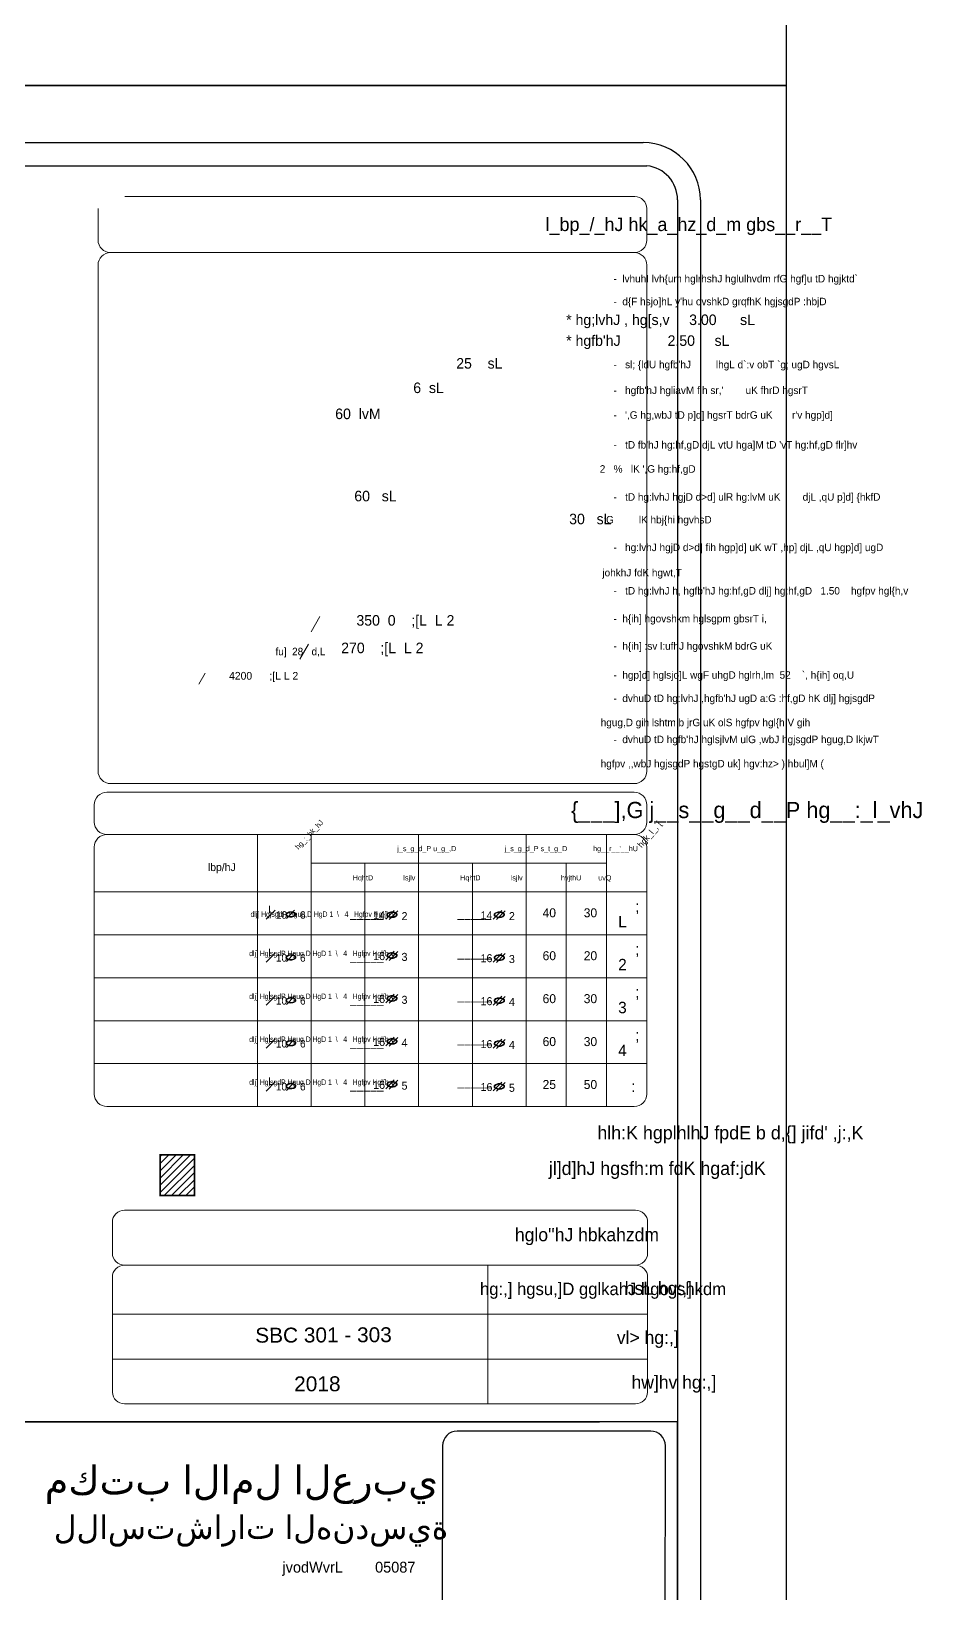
# Model space of a CAD drawing. Header units: inches. Extents: x -1583 to -1389, y -6910 to -6586.
# Drawn here: x -1418.63 to -1390.29, y -6796.35 to -6746.59 of the extents above; entities that cross this region are included whole.
import ezdxf
from ezdxf.enums import TextEntityAlignment as Align

# ---------------------------------------------------------------- set-up
doc = ezdxf.new("R2010")
doc.units = ezdxf.units.IN
doc.header["$MEASUREMENT"] = 0
for name, color, linetype in [('1MUROS', 10, 'Continuous'), ('Title Block', 7, 'Continuous'), ('U-r-p', 7, 'Continuous'), ('xyz', 93, 'Continuous')]:
    doc.layers.add(name, color=color, linetype=linetype)
for name, color, linetype, lineweight in [('G-BORDER-V', 14, 'Continuous', 5), ('st', 41, 'Continuous', 15), ('text', 91, 'Continuous', 18), ('wall', 7, 'Continuous', 30)]:
    doc.layers.add(name, color=color, linetype=linetype, lineweight=lineweight)
doc.styles.add('A1', font='xarb.shx')
doc.styles.add('AR', font='XARB.SHX')
doc.styles.add('Arch_Text_E', font='arial.ttf', dxfattribs={"height": 0.2})
doc.styles.add('AX', font='xarab.shx', dxfattribs={"height": 0.12})
doc.styles.add('SOSO', font='SOSA.shx', dxfattribs={"height": 0.25})
doc.styles.add('style2', font='xarb.shx')
doc.styles.add('usm', font='arabnabl.shx', dxfattribs={"height": 0.35})

# ---------------------------------------------------------------- blocks, each defined once
blk = doc.blocks.new('kalesh')
at = {"layer": 'Defpoints'}
blk.add_lwpolyline([(3940.958, 559.483), (3987.589, 559.483), (3987.589, 592.346), (3940.958, 592.346)], close=True, dxfattribs=at)
at = {"layer": 'wall', "color": 5}
for p, q in [((3984.959, 566.242), (3981.207, 566.242)), ((3980.922, 565.957), (3980.918, 561.556)), ((3985.239, 561.555), (3985.243, 565.957))]:
    blk.add_line(p, q, dxfattribs=at)
for centre, start, end in [((3981.207, 565.957), 90, 180), ((3984.959, 565.957), 360, 90)]:
    blk.add_arc(centre, 0.284, start, end, dxfattribs=at)
at = {"layer": 'xyz', "ltscale": 0.2}
for p, q in [((3943.179, 591.236), (3984.813, 591.236)), ((3943.253, 590.788), (3984.887, 590.788)), ((3985.48, 590.126), (3985.48, 561.703)), ((3985.924, 590.126), (3985.924, 561.703))]:
    blk.add_line(p, q, dxfattribs=at)
for points in [[(3985.48, 561.703), (3985.48, 566.419), (3942.513, 566.419)], [(3942.513, 561.691), (3942.513, 566.419), (3983.966, 566.419)]]:
    blk.add_lwpolyline(points, dxfattribs=at)
for radius, end in [(1.11, 90), (0.666, 83.669)]:
    blk.add_arc((3984.813, 590.126), radius, 0, end, dxfattribs=at)
at = {"layer": 'wall', "color": 5, "style": 'Arch_Text_E'}
blk.add_text('مكتب الامل العربي', height=0.55865, dxfattribs=at).set_placement((3973.212, 565.012))
at = {"layer": 'wall', "style": 'A1'}
blk.add_text('jvodWvrL        05087', height=0.21014, dxfattribs=at).set_placement((3977.82, 563.496, 0.36))
at = {"layer": 'wall', "color": 1, "insert": (3973.387, 564.61), "char_height": 0.45947, "attachment_point": 1, "style": 'Arch_Text_E'}
blk.add_mtext_dynamic_manual_height_columns('{\\fArial|b0|i0|c178|p34;للاستشارات الهندسية }', width=8.32684, gutter_width=2.28, heights=[0], dxfattribs=at)
blk = doc.blocks.new('U-r-p')
at = {"layer": 'U-r-p', "color": 4, "style": 'AX', "flags": 4}
for tag, p, height in [('R', (0.136, 0.205), 0.23), ('1', (-0.318, -0.04), 0.192)]:
    blk.add_attdef(tag, p, '', height=height, dxfattribs=at)
blk = doc.blocks.new('ST-NMBER')
at = {"layer": 'st', "color": 3}
for p, q in [((0.051, 0.225), (-0.121, 0.048)), ((0.119, 0.219), (-0.052, 0.042))]:
    blk.add_line(p, q, dxfattribs=at)
for points in [[(0.002, 0.196, 0.056606), (-0.039, 0.191, 0.070345), (-0.071, 0.178, 0.106153), (-0.095, 0.157, 0.161551), (-0.101, 0.137, 0.161551), (-0.094, 0.117, 0.106153), (-0.07, 0.096, 0.070345), (-0.038, 0.084, 0.056606), (0.004, 0.08, 0.056606), (0.046, 0.086, 0.070345), (0.077, 0.098, 0.106153), (0.101, 0.119, 0.161551), (0.107, 0.14, 0.161551), (0.1, 0.16, 0.106153), (0.076, 0.18, 0.070345), (0.044, 0.192, 0.056606)], [(0.003, 0.184, 0.056606), (-0.036, 0.179, 0.070345), (-0.065, 0.167, 0.106153), (-0.085, 0.149, 0.161551), (-0.089, 0.137, 0.161551), (-0.084, 0.124, 0.106153), (-0.064, 0.107, 0.070345), (-0.035, 0.096, 0.056606), (0.004, 0.093, 0.056606), (0.043, 0.098, 0.070345), (0.071, 0.109, 0.106153), (0.091, 0.127, 0.161551), (0.095, 0.139, 0.161551), (0.091, 0.152, 0.106153), (0.07, 0.169, 0.070345), (0.042, 0.18, 0.056606)]]:
    blk.add_lwpolyline(points, format="xyb", close=True, dxfattribs=at)
at = {"layer": 'st', "color": 6, "style": 'AX', "flags": 4}
for tag, p in [('16', (-0.316, 0.047)), ('5', (0.195, 0.031))]:
    blk.add_attdef(tag, p, '', height=0.16, dxfattribs=at)
blk = doc.blocks.new('SOOFT-ST')
at = {"layer": 'st', "color": 3}
for p, q in [((-0.207, 0.253), (-0.393, 0.062)), ((0.206, 0.253), (0.034, 0.076))]:
    blk.add_line(p, q, dxfattribs=at)
for points in [[(0.127, 0.223, 0.056606), (0.085, 0.218, 0.070345), (0.054, 0.205, 0.106153), (0.03, 0.184, 0.161551), (0.024, 0.164, 0.161551), (0.031, 0.144, 0.106153), (0.055, 0.123, 0.070345), (0.087, 0.111, 0.056606), (0.129, 0.107, 0.056606), (0.171, 0.113, 0.070345), (0.202, 0.125, 0.106153), (0.226, 0.146, 0.161551), (0.232, 0.167, 0.161551), (0.225, 0.187, 0.106153), (0.201, 0.207, 0.070345), (0.169, 0.219, 0.056606)], [(0.127, 0.211, 0.056606), (0.088, 0.206, 0.070345), (0.06, 0.194, 0.106153), (0.04, 0.177, 0.161551), (0.036, 0.164, 0.161551), (0.041, 0.151, 0.106153), (0.061, 0.134, 0.070345), (0.089, 0.123, 0.056606), (0.129, 0.12, 0.056606), (0.168, 0.125, 0.070345), (0.196, 0.136, 0.106153), (0.216, 0.154, 0.161551), (0.22, 0.166, 0.161551), (0.215, 0.179, 0.106153), (0.195, 0.196, 0.070345), (0.166, 0.207, 0.056606)]]:
    blk.add_lwpolyline(points, format="xyb", close=True, dxfattribs=at)
at = {"layer": 'st', "color": 3, "style": 'AX'}
blk.add_text('L', height=0.16, dxfattribs=at).set_placement((-0.351, 0.192))
at = {"layer": 'st', "color": 6, "style": 'AX', "flags": 4}
for tag, p in [('8', (-0.191, 0.074)), ('5', (0.32, 0.074))]:
    blk.add_attdef(tag, p, '', height=0.16, dxfattribs=at)

msp = doc.modelspace()

# ---------------------------------------------------------------- hatches: boundary and pattern name
at = {"layer": 'Title Block'}
h = msp.add_hatch(dxfattribs=at)
h.set_pattern_fill('ANSI31', color=256, scale=1.295757)
h.set_pattern_definition([(45, (-1452.56922, -7038.75495), (-0.11452983, 0.11452983), [])])
h.paths.add_polyline_path([(-1413.44, -6783.667), (-1413.44, -6782.372), (-1414.532, -6782.372), (-1414.532, -6783.667)])

# ---------------------------------------------------------------- linework, layer by layer
at = {"color": 1, "lineweight": 20}
for p, q in [((-1409.446, -6765.229), (-1409.717, -6765.71)), ((-1409.806, -6766.106), (-1410.077, -6766.587)), ((-1413.098, -6767.027, 0.576), (-1413.298, -6767.38, 0.576)), ((-1413.098, -6767.027, 0.576), (-1413.298, -6767.38, 0.576))]:
    msp.add_line(p, q, dxfattribs=at)
at = {"layer": 'G-BORDER-V', "color": 8}
for p, q in [((-1415.654, -6751.85), (-1399.423, -6751.85)), ((-1415.654, -6751.85), (-1399.423, -6751.85)), ((-1416.503, -6753.257), (-1416.503, -6752.236)), ((-1416.503, -6753.257), (-1416.503, -6752.236)), ((-1416.503, -6753.257), (-1416.503, -6752.237)), ((-1416.503, -6753.257), (-1416.503, -6752.237)), ((-1399.037, -6753.257), (-1399.037, -6752.236)), ((-1399.037, -6753.257), (-1399.037, -6752.237)), ((-1416.107, -6753.636), (-1399.433, -6753.636)), ((-1416.503, -6770.169), (-1416.503, -6754.015)), ((-1416.503, -6770.169), (-1416.503, -6754.015)), ((-1416.503, -6770.169), (-1416.503, -6754.015)), ((-1399.037, -6770.169), (-1399.037, -6754.015)), ((-1399.037, -6770.169), (-1399.037, -6754.015)), ((-1416.107, -6770.548), (-1399.433, -6770.548)), ((-1416.225, -6770.824), (-1399.436, -6770.824)), ((-1416.624, -6771.224), (-1416.624, -6771.771)), ((-1416.624, -6771.224), (-1416.624, -6771.771)), ((-1399.037, -6771.206), (-1399.037, -6771.789)), ((-1399.037, -6771.206), (-1399.037, -6771.789)), ((-1416.225, -6772.171), (-1399.436, -6772.171)), ((-1411.427, -6772.171), (-1411.427, -6780.835)), ((-1409.718, -6772.171), (-1409.718, -6780.835)), ((-1406.3, -6772.171), (-1406.3, -6780.835)), ((-1402.882, -6772.171), (-1402.882, -6780.835)), ((-1400.319, -6772.171), (-1400.319, -6780.835)), ((-1399.037, -6772.553), (-1399.037, -6777.718)), ((-1399.037, -6772.553), (-1399.036, -6780.435)), ((-1416.624, -6772.571), (-1416.624, -6780.435)), ((-1409.718, -6773.085), (-1408.009, -6773.085)), ((-1408.009, -6773.085), (-1400.319, -6773.085)), ((-1408.009, -6773.085), (-1408.009, -6780.835)), ((-1404.591, -6773.085), (-1404.591, -6780.835)), ((-1401.6, -6773.085), (-1401.6, -6780.835)), ((-1416.624, -6773.999), (-1411.427, -6773.999)), ((-1411.427, -6773.999), (-1399.037, -6773.999)), ((-1416.624, -6775.366), (-1399.037, -6775.366)), ((-1416.624, -6776.733), (-1399.037, -6776.733)), ((-1416.624, -6778.1), (-1399.037, -6778.1)), ((-1416.225, -6778.1), (-1399.435, -6778.1)), ((-1416.624, -6779.467), (-1399.037, -6779.467)), ((-1416.225, -6779.467), (-1399.435, -6779.467)), ((-1416.225, -6779.467), (-1399.435, -6779.467)), ((-1416.225, -6780.835), (-1399.435, -6780.835)), ((-1415.663, -6784.133), (-1399.398, -6784.133)), ((-1416.049, -6785.515), (-1416.049, -6784.52)), ((-1399.012, -6785.515), (-1399.012, -6784.52)), ((-1415.663, -6785.885), (-1399.398, -6785.885)), ((-1404.101, -6790.301), (-1404.101, -6785.885)), ((-1416.049, -6789.931), (-1416.049, -6786.255)), ((-1399.012, -6789.931), (-1399.012, -6786.255)), ((-1416.049, -6787.451), (-1399.012, -6787.451)), ((-1416.049, -6788.876), (-1399.012, -6788.876)), ((-1415.663, -6790.301), (-1399.398, -6790.301))]:
    msp.add_line(p, q, dxfattribs=at)
for centre, radius, start, end in [((-1399.423, -6752.236), 0.386, 359.9447, 90.0548), ((-1399.423, -6752.236), 0.386, 359.9447, 90.0548), ((-1416.107, -6753.239), 0.397, 179.9447, 270.0548), ((-1416.107, -6754.032), 0.397, 89.9452, 180.0553), ((-1399.433, -6753.239), 0.397, 269.9452, 0.0553), ((-1399.433, -6754.032), 0.397, 359.9447, 90.0548), ((-1416.107, -6770.151), 0.397, 179.9447, 270.0548), ((-1399.433, -6770.151), 0.397, 269.9452, 0.0553), ((-1416.225, -6771.224), 0.399, 89.9452, 180.0553), ((-1399.436, -6771.224), 0.399, 359.9447, 90.0548), ((-1416.225, -6771.772), 0.399, 179.9447, 270.0548), ((-1399.436, -6771.772), 0.399, 269.9452, 0.0553), ((-1416.225, -6772.57), 0.399, 89.9452, 180.0553), ((-1399.436, -6772.57), 0.399, 359.9447, 90.0548), ((-1416.225, -6780.435), 0.399, 179.9447, 270.0548), ((-1399.436, -6780.435), 0.399, 269.9452, 0.0553), ((-1415.663, -6784.52), 0.387, 89.9452, 180.0553), ((-1399.399, -6784.52), 0.387, 359.9447, 90.0548), ((-1415.663, -6785.499), 0.387, 179.9447, 270.0548), ((-1399.398, -6785.499), 0.387, 269.9452, 0.0553), ((-1415.663, -6786.272), 0.387, 89.9452, 180.0553), ((-1399.398, -6786.272), 0.387, 359.9447, 90.0548), ((-1415.663, -6789.914), 0.387, 182.5073, 270.0548), ((-1399.398, -6789.914), 0.387, 269.9452, 357.4927)]:
    msp.add_arc(centre, radius, start, end, dxfattribs=at)
at = {"layer": 'Title Block', "const_width": 0.0529}
msp.add_lwpolyline([(-1413.44, -6783.667), (-1414.532, -6783.667), (-1414.532, -6782.372), (-1413.44, -6782.372)], close=True, dxfattribs=at)

# ---------------------------------------------------------------- block references
for p, xscale, yscale, zscale in [((-7941.588, -7666.893), 1.641842369206234, 1.641842369206234, 1.641842369206234), ((-7941.588, -7720.849), 1.641842369206237, 1.641842369206237, 1.641842369206237)]:
    msp.add_blockref('kalesh', p, dxfattribs=dict(xscale=xscale, yscale=yscale, zscale=zscale))
at = {"color": 0}
ref = msp.add_blockref('SOOFT-ST', (-1410.559, -6774.963), dxfattribs=dict(at, xscale=1.50397161385265, yscale=1.50397161385265, zscale=1.50397161385265))
ref.add_attrib('8', '10', (-1410.846, -6774.852), dxfattribs={"layer": 'st', "color": 7, "height": 0.2406, "style": 'AX', "flags": 4})
ref.add_attrib('5', '6', (-1410.078, -6774.852), dxfattribs={"layer": 'st', "color": 7, "height": 0.241, "style": 'AX', "flags": 4})
ref = msp.add_blockref('U-r-p', (-1399.586, -6774.986), dxfattribs=dict(at, xscale=2.272189937540915, yscale=2.272189937540915, zscale=2.272189937540915))
ref.add_attrib('U', ';', (-1399.408, -6774.637), dxfattribs={"layer": 'st', "color": 0, "height": 0.364, "style": 'AX', "flags": 4})
ref.add_attrib('1', 'L', (-1399.949, -6775.128), dxfattribs={"layer": 'st', "color": 0, "height": 0.364, "style": 'AX', "flags": 4})
ref = msp.add_blockref('ST-NMBER', (-1407.156, -6774.946), dxfattribs=dict(at, xscale=1.593079668354491, yscale=1.593079668354491, zscale=1.593079668354491))
ref.add_attrib('16', '14', (-1407.749, -6774.87), dxfattribs={"layer": 'st', "color": 7, "height": 0.2549, "style": 'AX', "flags": 4})
ref.add_attrib('5', '2', (-1406.845, -6774.896), dxfattribs={"layer": 'st', "color": 7, "height": 0.255, "style": 'AX', "flags": 4})
ref = msp.add_blockref('ST-NMBER', (-1403.738, -6774.946), dxfattribs=dict(at, xscale=1.593079668354491, yscale=1.593079668354491, zscale=1.593079668354491))
ref.add_attrib('16', '14', (-1404.331, -6774.87), dxfattribs={"layer": 'st', "color": 7, "height": 0.2549, "style": 'AX', "flags": 4})
ref.add_attrib('5', '2', (-1403.427, -6774.896), dxfattribs={"layer": 'st', "color": 7, "height": 0.255, "style": 'AX', "flags": 4})
ref = msp.add_blockref('SOOFT-ST', (-1410.559, -6776.331), dxfattribs=dict(at, xscale=1.50397161385265, yscale=1.50397161385265, zscale=1.50397161385265))
ref.add_attrib('8', '10', (-1410.846, -6776.219), dxfattribs={"layer": 'st', "color": 7, "height": 0.2406, "style": 'AX', "flags": 4})
ref.add_attrib('5', '6', (-1410.078, -6776.219), dxfattribs={"layer": 'st', "color": 7, "height": 0.241, "style": 'AX', "flags": 4})
ref = msp.add_blockref('ST-NMBER', (-1407.156, -6776.244), dxfattribs=dict(at, xscale=1.593079668354491, yscale=1.593079668354491, zscale=1.593079668354491))
ref.add_attrib('16', '16', (-1407.749, -6776.169), dxfattribs={"layer": 'st', "color": 7, "height": 0.2549, "style": 'AX', "flags": 4})
ref.add_attrib('5', '3', (-1406.845, -6776.195), dxfattribs={"layer": 'st', "color": 7, "height": 0.255, "style": 'AX', "flags": 4})
ref = msp.add_blockref('ST-NMBER', (-1403.738, -6776.313), dxfattribs=dict(at, xscale=1.593079668354491, yscale=1.593079668354491, zscale=1.593079668354491))
ref.add_attrib('16', '16', (-1404.331, -6776.237), dxfattribs={"layer": 'st', "color": 7, "height": 0.2549, "style": 'AX', "flags": 4})
ref.add_attrib('5', '3', (-1403.427, -6776.263), dxfattribs={"layer": 'st', "color": 7, "height": 0.255, "style": 'AX', "flags": 4})
ref = msp.add_blockref('U-r-p', (-1399.586, -6776.353), dxfattribs=dict(at, xscale=2.272189937540915, yscale=2.272189937540915, zscale=2.272189937540915))
ref.add_attrib('U', ';', (-1399.408, -6776.004), dxfattribs={"layer": 'st', "color": 0, "height": 0.364, "style": 'AX', "flags": 4})
ref.add_attrib('1', '2', (-1399.949, -6776.495), dxfattribs={"layer": 'st', "color": 0, "height": 0.364, "style": 'AX', "flags": 4})
ref = msp.add_blockref('SOOFT-ST', (-1410.559, -6777.698), dxfattribs=dict(at, xscale=1.50397161385265, yscale=1.50397161385265, zscale=1.50397161385265))
ref.add_attrib('8', '10', (-1410.846, -6777.586), dxfattribs={"layer": 'st', "color": 7, "height": 0.2406, "style": 'AX', "flags": 4})
ref.add_attrib('5', '6', (-1410.078, -6777.586), dxfattribs={"layer": 'st', "color": 7, "height": 0.241, "style": 'AX', "flags": 4})
ref = msp.add_blockref('ST-NMBER', (-1407.156, -6777.612), dxfattribs=dict(at, xscale=1.593079668354491, yscale=1.593079668354491, zscale=1.593079668354491))
ref.add_attrib('16', '16', (-1407.749, -6777.536), dxfattribs={"layer": 'st', "color": 7, "height": 0.2549, "style": 'AX', "flags": 4})
ref.add_attrib('5', '3', (-1406.845, -6777.562), dxfattribs={"layer": 'st', "color": 7, "height": 0.255, "style": 'AX', "flags": 4})
ref = msp.add_blockref('ST-NMBER', (-1403.738, -6777.68), dxfattribs=dict(at, xscale=1.593079668354491, yscale=1.593079668354491, zscale=1.593079668354491))
ref.add_attrib('16', '16', (-1404.331, -6777.605), dxfattribs={"layer": 'st', "color": 7, "height": 0.2549, "style": 'AX', "flags": 4})
ref.add_attrib('5', '4', (-1403.427, -6777.63), dxfattribs={"layer": 'st', "color": 7, "height": 0.255, "style": 'AX', "flags": 4})
ref = msp.add_blockref('U-r-p', (-1399.586, -6777.72), dxfattribs=dict(at, xscale=2.272189937540915, yscale=2.272189937540915, zscale=2.272189937540915))
ref.add_attrib('U', ';', (-1399.408, -6777.371), dxfattribs={"layer": 'st', "color": 0, "height": 0.364, "style": 'AX', "flags": 4})
ref.add_attrib('1', '3', (-1399.949, -6777.862), dxfattribs={"layer": 'st', "color": 0, "height": 0.364, "style": 'AX', "flags": 4})
ref = msp.add_blockref('U-r-p', (-1399.586, -6779.088), dxfattribs=dict(at, xscale=2.272189937540915, yscale=2.272189937540915, zscale=2.272189937540915))
ref.add_attrib('U', ';', (-1399.408, -6778.739), dxfattribs={"layer": 'st', "color": 0, "height": 0.364, "style": 'AX', "flags": 4})
ref.add_attrib('1', '4', (-1399.949, -6779.229), dxfattribs={"layer": 'st', "color": 0, "height": 0.364, "style": 'AX', "flags": 4})
ref = msp.add_blockref('SOOFT-ST', (-1410.559, -6779.065), dxfattribs=dict(at, xscale=1.50397161385265, yscale=1.50397161385265, zscale=1.50397161385265))
ref.add_attrib('8', '10', (-1410.846, -6778.954), dxfattribs={"layer": 'st', "color": 7, "height": 0.2406, "style": 'AX', "flags": 4})
ref.add_attrib('5', '6', (-1410.078, -6778.953), dxfattribs={"layer": 'st', "color": 7, "height": 0.241, "style": 'AX', "flags": 4})
ref = msp.add_blockref('ST-NMBER', (-1407.156, -6778.979), dxfattribs=dict(at, xscale=1.593079668354491, yscale=1.593079668354491, zscale=1.593079668354491))
ref.add_attrib('16', '16', (-1407.749, -6778.904), dxfattribs={"layer": 'st', "color": 7, "height": 0.2549, "style": 'AX', "flags": 4})
ref.add_attrib('5', '4', (-1406.845, -6778.929), dxfattribs={"layer": 'st', "color": 7, "height": 0.255, "style": 'AX', "flags": 4})
ref = msp.add_blockref('ST-NMBER', (-1403.738, -6779.047), dxfattribs=dict(at, xscale=1.593079668354491, yscale=1.593079668354491, zscale=1.593079668354491))
ref.add_attrib('16', '16', (-1404.331, -6778.972), dxfattribs={"layer": 'st', "color": 7, "height": 0.2549, "style": 'AX', "flags": 4})
ref.add_attrib('5', '4', (-1403.427, -6778.998), dxfattribs={"layer": 'st', "color": 7, "height": 0.255, "style": 'AX', "flags": 4})
ref = msp.add_blockref('SOOFT-ST', (-1410.559, -6780.432), dxfattribs=dict(at, xscale=1.50397161385265, yscale=1.50397161385265, zscale=1.50397161385265))
ref.add_attrib('8', '10', (-1410.846, -6780.321), dxfattribs={"layer": 'st', "color": 7, "height": 0.2406, "style": 'AX', "flags": 4})
ref.add_attrib('5', '6', (-1410.078, -6780.32), dxfattribs={"layer": 'st', "color": 7, "height": 0.241, "style": 'AX', "flags": 4})
ref = msp.add_blockref('ST-NMBER', (-1407.156, -6780.346), dxfattribs=dict(at, xscale=1.593079668354491, yscale=1.593079668354491, zscale=1.593079668354491))
ref.add_attrib('16', '16', (-1407.749, -6780.271), dxfattribs={"layer": 'st', "color": 7, "height": 0.2549, "style": 'AX', "flags": 4})
ref.add_attrib('5', '5', (-1406.845, -6780.296), dxfattribs={"layer": 'st', "color": 7, "height": 0.255, "style": 'AX', "flags": 4})
ref = msp.add_blockref('ST-NMBER', (-1403.738, -6780.414), dxfattribs=dict(at, xscale=1.593079668354491, yscale=1.593079668354491, zscale=1.593079668354491))
ref.add_attrib('16', '16', (-1404.331, -6780.339), dxfattribs={"layer": 'st', "color": 7, "height": 0.2549, "style": 'AX', "flags": 4})
ref.add_attrib('5', '5', (-1403.427, -6780.365), dxfattribs={"layer": 'st', "color": 7, "height": 0.255, "style": 'AX', "flags": 4})
ref = msp.add_blockref('U-r-p', (-1399.711, -6780.718), dxfattribs=dict(at, xscale=2.272189937540915, yscale=2.272189937540915, zscale=2.272189937540915))
ref.add_attrib('U', ':', (-1399.533, -6780.369), dxfattribs={"layer": 'st', "color": 0, "height": 0.364, "style": 'AX', "flags": 4})

# ---------------------------------------------------------------- texts
at = {"color": 0, "lineweight": 20, "style": 'usm'}
for s, height, p in [('* hg;lvhJ , hg[s,v     3.00      sL', 0.33553, (-1401.605, -6755.943)), ("* hgfb'hJ            2.50     sL", 0.33553, (-1401.605, -6756.607)), ('25    sL', 0.3355, (-1405.104, -6757.331, 0.578)), ('6  sL', 0.3355, (-1406.471, -6758.109, 0.578)), ('60  lvM ', 0.3355, (-1408.956, -6758.939, 0.578)), ('60   sL ', 0.3355, (-1408.348, -6761.558, 0.578)), ('30   sL ', 0.3355, (-1401.509, -6762.288, 0.578)), (' 350  0    ;[L  L 2', 0.33553, (-1408.406, -6765.517)), ('270    ;[L  L 2', 0.33553, (-1408.766, -6766.394)), ('4200      ;[L L 2', 0.24662, (-1412.334, -6767.238, 0.576))]:
    msp.add_text(s, height=height, dxfattribs=at).set_placement(p)
at = {"color": 0, "style": 'AX'}
for s, height, rotation, p in [('hg_:_hk_hJ ', 0.16525, 46.9184, (-1410.127, -6772.661)), ('hgk_l_,`[', 0.1948, 49.7379, (-1399.203, -6772.605))]:
    msp.add_text(s, height=height, rotation=rotation, dxfattribs=at).set_placement(p)
for s, height, p in [('j_s_g_d_P u_g_,D ', 0.16525, (-1406.98, -6772.7)), ('j_s_g_d_P s_t_g_D ', 0.16525, (-1403.562, -6772.7)), ("hg__r__'__hU ", 0.16525, (-1400.746, -6772.7)), ('lbp/hJ', 0.2479, (-1413.008, -6773.334)), ('HqhtD', 0.1653, (-1408.396, -6773.631)), ('lsjlv', 0.1653, (-1406.788, -6773.631)), ('HqhtD', 0.1653, (-1404.978, -6773.631)), ('lsjlv', 0.1653, (-1403.37, -6773.631)), ('hvjthU ', 0.1653, (-1401.77, -6773.631)), ('uvQ ', 0.1653, (-1400.581, -6773.631)), ('40', 0.2864, (-1402.354, -6774.806, -0.239)), ('30', 0.2864, (-1401.045, -6774.806, -0.239)), ('_____', 0.2864, (-1408.478, -6774.806, -0.239)), ('_____', 0.2864, (-1405.06, -6774.806, -0.239)), ('60', 0.2864, (-1402.354, -6776.173, -0.239)), ('20', 0.2864, (-1401.045, -6776.173, -0.239)), ('_____', 0.2864, (-1408.478, -6776.173, -0.239)), ('_____', 0.2864, (-1405.06, -6776.069, -0.239)), ('_____', 0.2864, (-1405.06, -6777.437, -0.239)), ('60', 0.2864, (-1402.354, -6777.541, -0.239)), ('30', 0.2864, (-1401.045, -6777.541, -0.239)), ('_____', 0.2864, (-1408.478, -6777.541, -0.239)), ('_____', 0.2864, (-1408.478, -6778.908, -0.239)), ('_____', 0.2864, (-1405.06, -6778.804, -0.239)), ('60', 0.2864, (-1402.354, -6778.908, -0.239)), ('30', 0.2864, (-1401.045, -6778.908, -0.239)), ('25', 0.2864, (-1402.354, -6780.275, -0.239)), ('50', 0.2864, (-1401.045, -6780.275, -0.239)), ('_____', 0.2864, (-1408.478, -6780.275, -0.239)), ('_____', 0.2864, (-1405.06, -6780.171, -0.239))]:
    msp.add_text(s, height=height, dxfattribs=at).set_placement(p)
at = {"color": 0, "style": 'AR', "width": 0.75}
for p in [(-1411.652, -6774.792), (-1411.694, -6776.042), (-1411.694, -6777.409), (-1411.694, -6778.776), (-1411.694, -6780.143)]:
    msp.add_text('dlj] HgjsgdP Hgug,D HgD 1  \\   4   Hgfpv Hgl{h,v', height=0.17326, dxfattribs=at).set_placement(p)
at = {"layer": '1MUROS', "lineweight": -2, "style": 'Arch_Text_E'}
for s, height, p in [('SBC 301 - 303', 0.47428, (-1411.501, -6788.117)), ('2018', 0.4758, (-1410.264, -6789.668))]:
    msp.add_text(s, height=height, rotation=0.2258, dxfattribs=at).set_placement(p, align=Align.MIDDLE_LEFT)
at = {"layer": 'text', "color": 0, "style": 'SOSO'}
for s, height, p in [('-  lvhuhI lvh{um hglrhshJ hglulhvdm rfG hgf]u tD hgjktd`', 0.238, (-1400.1, -6754.585)), ("-  d{F hsjo]hL y'hu ovshkD grqfhK hgjsgdP :hbjD ", 0.238, (-1400.1, -6755.312)), ("-   sl; {ldU hgfb'hJ         lhgL d`:v obT `g; ugD hgvsL ", 0.238, (-1400.1, -6757.32)), ("-   hgfb'hJ hgliavM fih sr,'        uK fhrD hgsrT ", 0.238, (-1400.1, -6758.139)), ("-   ',G hg,wbJ tD p]d] hgsrT bdrG uK       r'v hgp]d] ", 0.238, (-1400.1, -6758.927)), ("-   tD fb'hJ hg:hf,gD djL vtU hga]M tD 'vT hg:hf,gD flr]hv ", 0.238, (-1400.1, -6759.877)), ("2   %%%   lK ',G hg:hf,gD ", 0.238, (-1400.535, -6760.645)), ('-   tD hg:lvhJ hgjD d>d] ulR hg:lvM uK        djL ,qU p]d] {hkfD ', 0.238, (-1400.1, -6761.537)), (':G         lK hbj{hi hgvhsD ', 0.238, (-1400.423, -6762.262)), ('-   hg:lvhJ hgjD d>d] fih hgp]d] uK wT ,hp] djL ,qU hgp]d] ugD ', 0.238, (-1400.1, -6763.144)), ('johkhJ fdK hgwt,T ', 0.238, (-1400.451, -6763.948)), ("-   tD hg:lvhJ h, hgfb'hJ hg:hf,gD dlj] hg:hf,gD   1.50    hgfpv hgl{h,v ", 0.238, (-1400.1, -6764.526)), ('-  h{ih] hgovshkm hglsgpm gbsrT i, ', 0.238, (-1400.1, -6765.411)), ('-  h{ih] :sv l:ufhJ hgovshkM bdrG uK   ', 0.238, (-1400.1, -6766.285)), ('fu]  28   d,L', 0.238, (-1410.859, -6766.46)), ('-  hgp]d] hglsjo]L wgF uhgD hglrh,lm  52    `, h{ih] oq,U ', 0.238, (-1400.1, -6767.208)), ("-  dvhuD tD hg:lvhJ ,hgfb'hJ ugD a:G :hf,gD hK dlj] hgjsgdP ", 0.238, (-1400.1, -6767.95)), ('hgug,D gih lshtm b jrG uK olS hgfpv hgl{h,V gih ', 0.238, (-1400.505, -6768.721)), ("-  dvhuD tD hgfb'hJ hglsjlvM ulG ,wbJ hgjsgdP hgug,D lkjwT", 0.238, (-1400.1, -6769.26)), ('hgfpv ,,wbJ hgjsgdP hgstgD uk] hgv:hz> ) hbul]M (', 0.238, (-1400.505, -6770.031)), ("hlh:K hgplhlhJ fpdE b d,{] jifd' ,j:,K ", 0.42436, (-1400.611, -6781.879, -1.027)), ('jl]d]hJ hgsfh:m fdK hgaf:jdK ', 0.42436, (-1402.158, -6783.014, -1.027))]:
    msp.add_text(s, height=height, dxfattribs=at).set_placement(p)
at = {"layer": 'wall', "color": 5, "style": 'style2'}
for s, height, p in [('l_bp_/_hJ hk_a_hz_d_m gbs__r__T ', 0.42748, (-1402.261, -6752.95)), ('{___],G j__s__g__d__P hg__:_l_vhJ ', 0.51653, (-1401.449, -6771.647))]:
    msp.add_text(s, height=height, dxfattribs=at).set_placement(p)
at = {"layer": 'wall', "color": 7, "style": 'style2'}
for s, height, p in [("hglo''hJ hbkahzdm ", 0.41699, (-1403.235, -6785.123)), ('hg:,] hgsu,]D gglkahJ hgovshkdm ', 0.39614, (-1404.347, -6786.84)), ('hsL hg:,] ', 0.417, (-1399.74, -6786.83)), ('vl> hg:,] ', 0.417, (-1399.992, -6788.396)), ('hw]hv hg:,] ', 0.41699, (-1399.524, -6789.821))]:
    msp.add_text(s, height=height, dxfattribs=at).set_placement(p)

doc.saveas('drawing.dxf')
